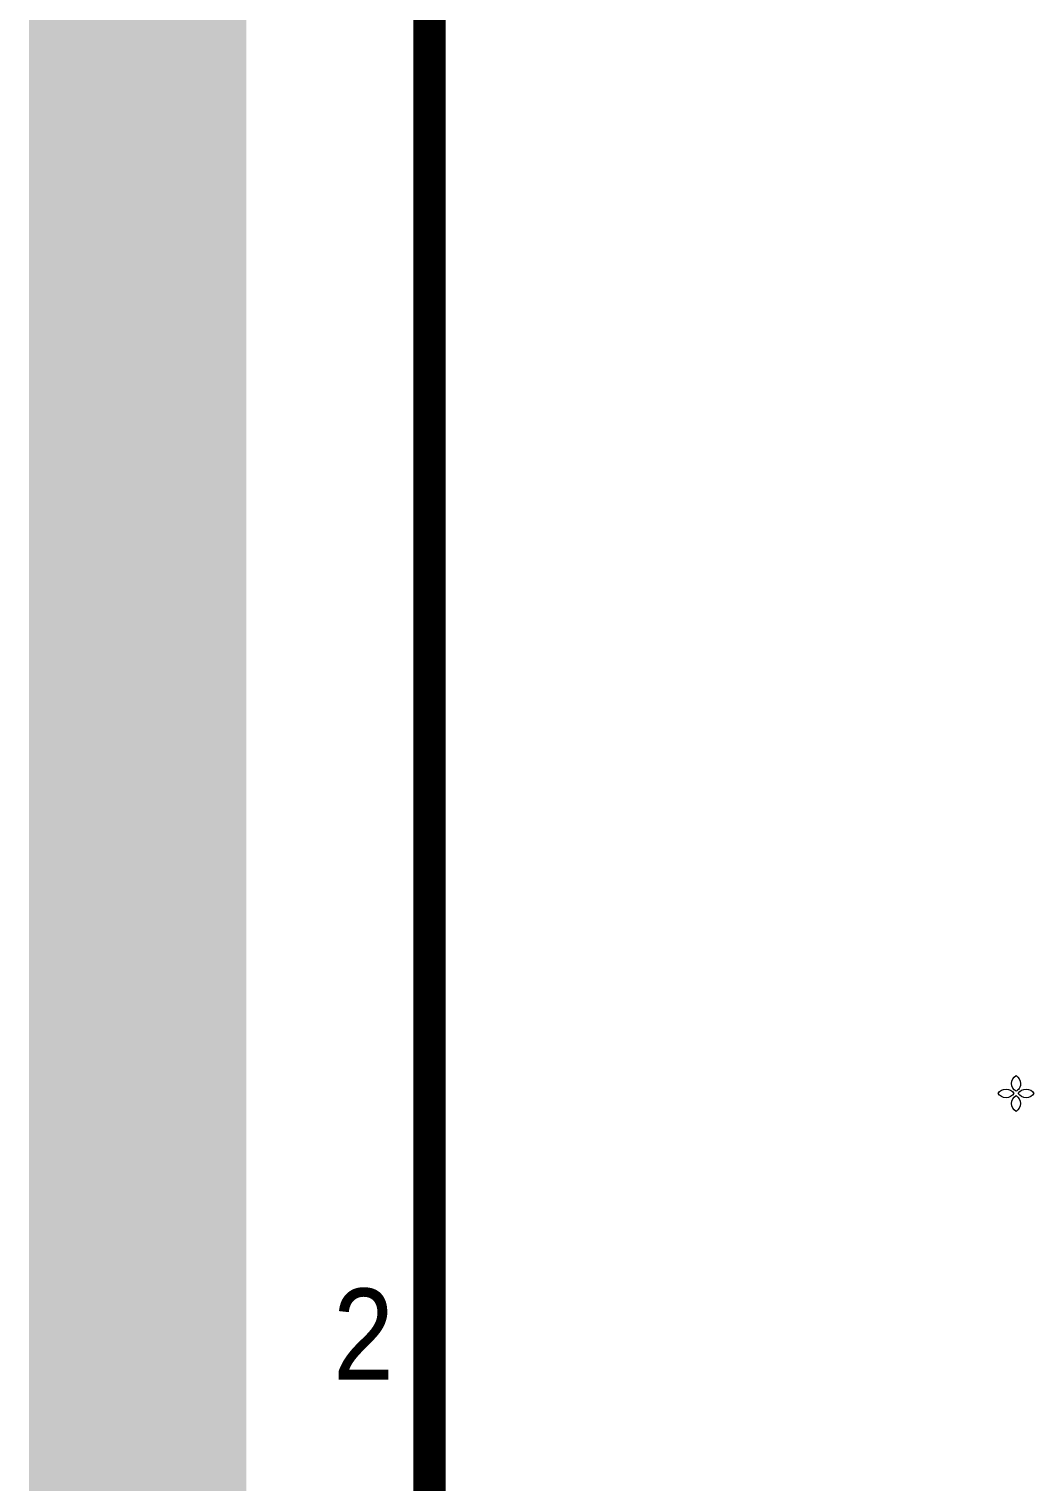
# Model space of a CAD drawing. Header units: millimetres. Extents: x 404985 to 540841, y 1898 to 26709.
# Drawn here: x 469368 to 470245, y 21729 to 22997 of the extents above; entities that cross this region are included whole.
import ezdxf
from ezdxf.enums import TextEntityAlignment as Align

# ---------------------------------------------------------------- set-up
doc = ezdxf.new("R2010")
doc.units = ezdxf.units.MM
doc.layers.add('TK', color=51, linetype='Continuous', lineweight=18)
doc.layers.add('水电', color=2, linetype='Continuous')
doc.styles.add('GridRef', font='au101s01.shx', dxfattribs={"width": 0.9, "height": 2.5})

# ---------------------------------------------------------------- blocks, each defined once
blk = doc.blocks.new('DFERGGGGGGGGGGGGGGG')
at = {"lineweight": 0}
for points, knots in [([(2242011.1, 1013785.6), (2242011.1, 1013785.6), (2242021.4, 1013791.8), (2242028.3, 1013803.1), (2242028.3, 1013816.1), (2242028.3, 1013829), (2242021.4, 1013840.3), (2242011.1, 1013846.6), (2242000.8, 1013840.3), (2241994, 1013829), (2241994, 1013816.1), (2241994, 1013803.1), (2242000.8, 1013791.8), (2242011.1, 1013785.6)], [0, 0, 0, 0, 0.5, 1, 1, 1, 2, 2, 2, 3, 3, 3, 4, 4, 4, 4]), ([(2242002.7, 1013777.1), (2241996.4, 1013787.4), (2241985.1, 1013794.2), (2241972.2, 1013794.2), (2241959.2, 1013794.2), (2241948, 1013787.4), (2241941.7, 1013777.1), (2241948, 1013766.8), (2241959.2, 1013760), (2241972.2, 1013760), (2241985.1, 1013760), (2241996.4, 1013766.8), (2242002.7, 1013777.1)], [0, 0, 0, 0, 1, 1, 1, 2, 2, 2, 3, 3, 3, 4, 4, 4, 4]), ([(2242050.1, 1013794.2), (2242037.1, 1013794.2), (2242025.9, 1013787.4), (2242019.5, 1013777.1), (2242025.9, 1013766.8), (2242037.1, 1013760), (2242050.1, 1013760), (2242063, 1013760), (2242074.3, 1013766.8), (2242080.6, 1013777.1), (2242074.3, 1013787.4), (2242063, 1013794.2), (2242050.1, 1013794.2)], [0, 0, 0, 0, 1, 1, 1, 2, 2, 2, 3, 3, 3, 4, 4, 4, 4]), ([(2242011.1, 1013768.7), (2242000.8, 1013762.4), (2241994, 1013751.1), (2241994, 1013738.2), (2241994, 1013725.2), (2242000.8, 1013714), (2242011.1, 1013707.6), (2242021.4, 1013714), (2242028.3, 1013725.2), (2242028.3, 1013738.2), (2242028.3, 1013751.1), (2242021.4, 1013762.4), (2242011.1, 1013768.7)], [0, 0, 0, 0, 1, 1, 1, 2, 2, 2, 3, 3, 3, 4, 4, 4, 4])]:
    blk.add_open_spline(points, degree=3, knots=knots, dxfattribs=at)
blk = doc.blocks.new('regggg')
at = {"layer": 'TK', "color": 45, "const_width": 21.77}
blk.add_lwpolyline([(212052.9, -12219.7), (212052.9, 4700.31)], dxfattribs=at)
at = {"layer": 'TK', "color": 45}
blk.add_solid([(211784.87, 5072.32), (211784.87, -12464.7), (211930.38, 5072.32), (211930.38, -12464.7)], dxfattribs=at)
at = {"layer": '水电', "color": 45, "xscale": 0.1724110076029319, "yscale": 0.1724110079812817, "zscale": 0.1724110079999999}
blk.add_blockref('DFERGGGGGGGGGGGGGGG', (-174101.83, -172537.13), dxfattribs=at)
at = {"layer": 'TK', "color": 45, "style": 'GridRef', "width": 0.9}
blk.add_text('2', height=60.97, dxfattribs=at).set_placement((212008.74, 2088.11), align=Align.MIDDLE_CENTER)

msp = doc.modelspace()

# ---------------------------------------------------------------- block references
at = {"xscale": 1.303680000000168, "yscale": 1.303680000000168, "zscale": 1.303680000000168}
msp.add_blockref('regggg', (193268.4, 19135.9), dxfattribs=at)

doc.saveas('drawing.dxf')
